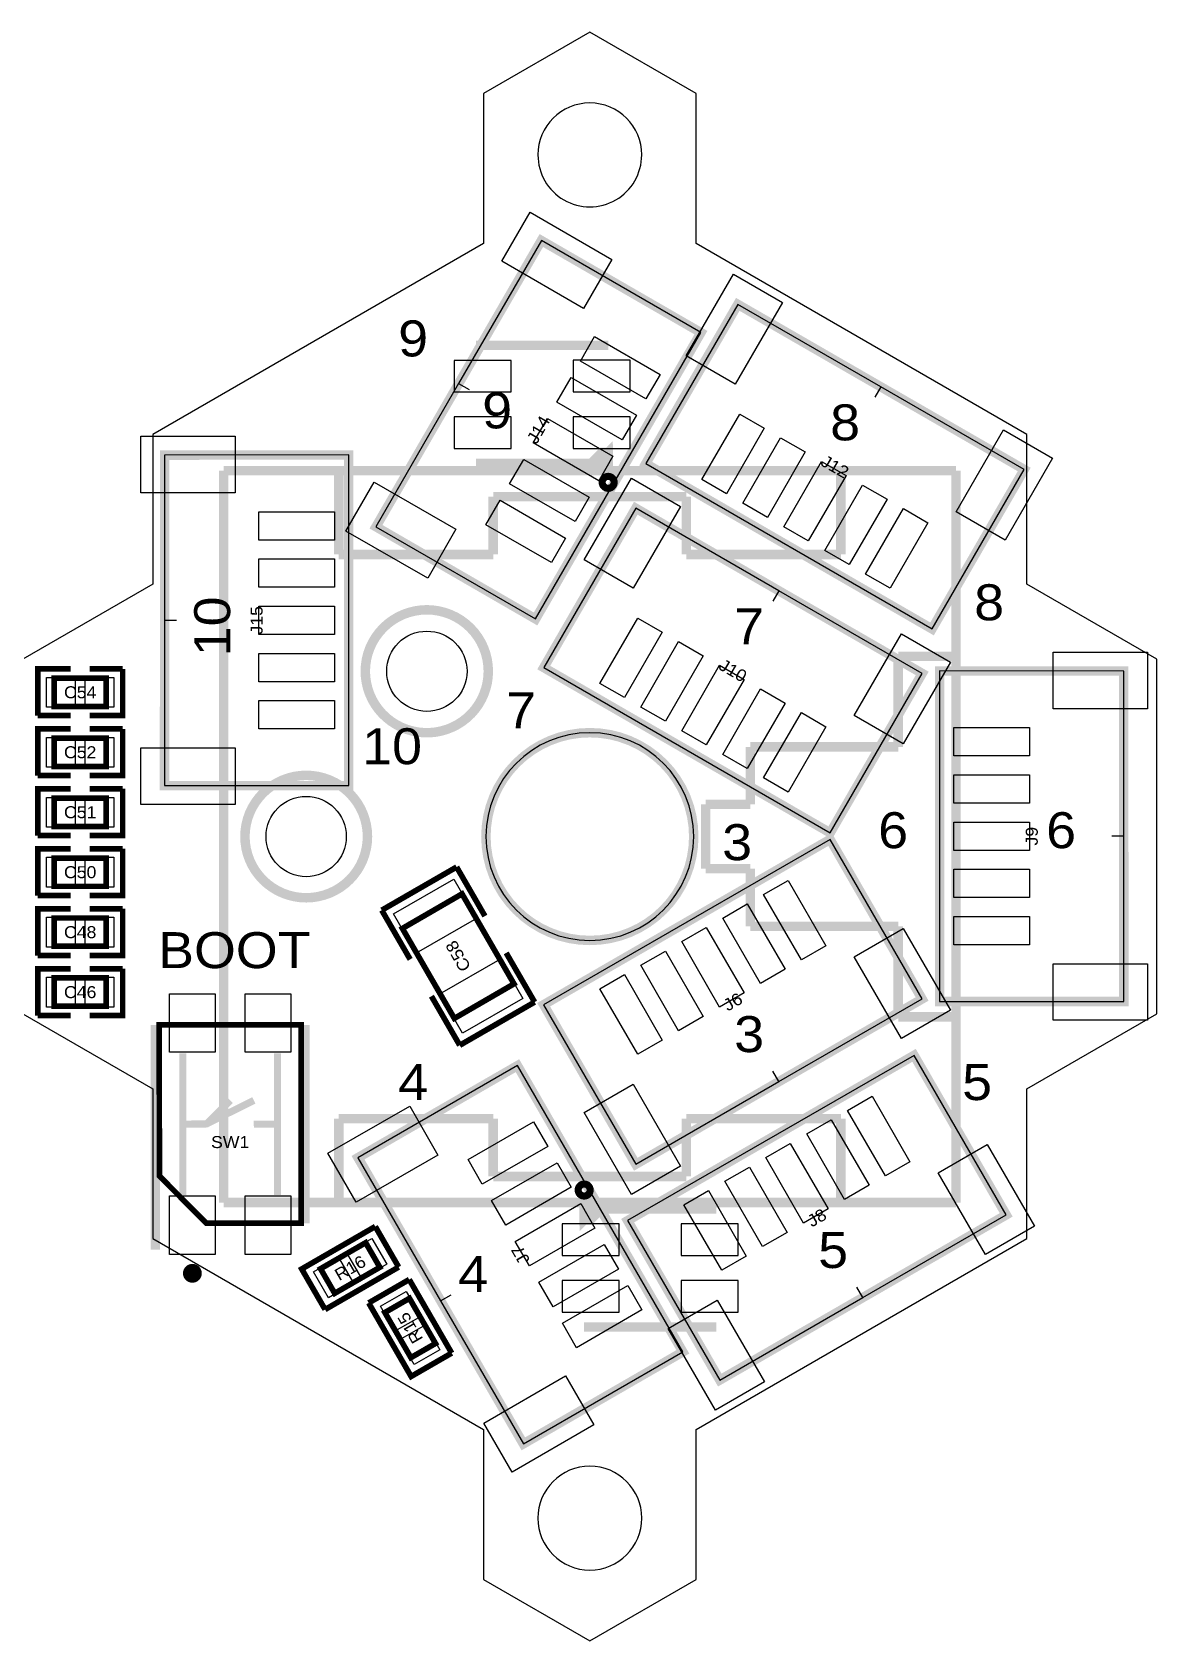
# Model space of a CAD drawing. Extents: x -12 to 37, y -2.6 to 31.5.
# Drawn here: x 13.2 to 37, y -2.6 to 31.47 of the extents above; entities that cross this region are included whole.
import ezdxf
from ezdxf.enums import TextEntityAlignment as Align

# ---------------------------------------------------------------- set-up
doc = ezdxf.new("R2010")
doc.units = 0
for name, color, linetype in [('ASSEMBLY_TOP', 7, 'CONTINUOUS'), ('BOTTOM', 132, 'CONTINUOUS'), ('OUTLINE', 7, 'CONTINUOUS'), ('SILKSCREEN_BOTTOM', 230, 'CONTINUOUS'), ('SILKSCREEN_TOP', 7, 'CONTINUOUS'), ('TOP', 1, 'CONTINUOUS')]:
    doc.layers.add(name, color=color, linetype=linetype)

msp = doc.modelspace()

# ---------------------------------------------------------------- linework, layer by layer
at = {"layer": 'ASSEMBLY_TOP'}
for points in [[(22.22246, 24.02332), (20.4724, 20.9931), (23.8506, 19.03984), (27.35072, 25.10282), (23.97252, 27.05354), (22.22246, 24.02332), (22.44344, 23.89632)], [(31.16072, 23.95474), (28.1305, 25.70226), (26.18232, 22.32914), (32.24276, 18.82902), (34.19348, 22.20468), (31.16072, 23.95474), (31.03372, 23.73376)], [(15.99946, 19.0119), (15.99692, 15.51178), (19.89582, 15.51178), (19.89582, 22.51202), (15.99946, 22.50948), (15.99946, 19.0119), (16.25346, 19.0119)], [(29.00172, 19.63674), (25.9715, 21.38426), (24.02332, 18.01114), (30.0863, 14.51102), (32.03448, 17.88668), (29.00172, 19.63674), (28.87472, 19.41576)], [(36.29914, 14.4399), (36.29914, 17.93748), (32.40278, 17.94002), (32.40278, 10.93978), (36.30168, 10.93978), (36.29914, 14.4399), (36.04514, 14.4399)], [(29.00172, 9.24306), (32.03194, 10.99312), (30.08376, 14.37132), (24.02078, 10.8712), (25.9715, 7.493), (29.00172, 9.24306), (28.87472, 9.46404)], [(21.84146, 4.60248), (23.59152, 1.57226), (26.96718, 3.52044), (23.46706, 9.58088), (20.0914, 7.6327), (21.84146, 4.60248), (22.06244, 4.72948)], [(30.77972, 4.67106), (33.81248, 6.42112), (31.86176, 9.79932), (25.79878, 6.2992), (27.7495, 2.92354), (30.77972, 4.67106), (30.65272, 4.89204)]]:
    msp.add_lwpolyline(points, dxfattribs=at)
for points, const_width in [([(14.76248, 17.78762), (14.76248, 17.18818), (13.66012, 17.18818), (13.66012, 17.78762), (14.76248, 17.78762)], 0.11938), ([(14.76248, 16.51762), (14.76248, 15.91818), (13.66012, 15.91818), (13.66012, 16.51762), (14.76248, 16.51762)], 0.11938), ([(14.76248, 15.24762), (14.76248, 14.64818), (13.66012, 14.64818), (13.66012, 15.24762), (14.76248, 15.24762)], 0.11938), ([(14.76248, 13.97762), (14.76248, 13.37818), (13.66012, 13.37818), (13.66012, 13.97762), (14.76248, 13.97762)], 0.11938), ([(23.3934, 11.31316), (22.13102, 10.58164), (21.0312, 12.48664), (22.29358, 13.21816), (23.3934, 11.31316)], 0.11938), ([(14.76248, 12.70762), (14.76248, 12.10818), (13.66012, 12.10818), (13.66012, 12.70762), (14.76248, 12.70762)], 0.11938), ([(14.76248, 11.43762), (14.76248, 10.83818), (13.66012, 10.83818), (13.66012, 11.43762), (14.76248, 11.43762)], 0.11938), ([(18.88744, 6.24332), (16.88592, 6.24332), (15.8877, 7.24408), (15.88516, 10.44448), (18.88744, 10.44448), (18.88744, 6.24332)], 0.11938), ([(16.38554, 9.84504), (16.38554, 6.84276)], 0.14986), ([(18.38706, 9.84504), (18.38706, 6.84276)], 0.14986), ([(16.38554, 8.3439), (16.88592, 8.34644), (17.38884, 8.84428)], 0.14986), ([(17.88668, 8.34136), (18.38706, 8.3439)], 0.14986), ([(19.59864, 4.75996), (19.29892, 5.28066), (20.25396, 5.83184), (20.55368, 5.31114), (19.59864, 4.75996)], 0.11938), ([(21.73224, 3.69824), (21.21154, 3.39852), (20.66036, 4.35356), (21.18106, 4.65328), (21.73224, 3.69824)], 0.11938)]:
    msp.add_lwpolyline(points, dxfattribs=dict(at, const_width=const_width))
at = {"layer": 'BOTTOM'}
for points in [[(23.33498, 23.84806), (23.33498, 24.51608), (22.12594, 24.51608), (22.12594, 23.84806)], [(24.64562, 24.51735), (24.64562, 23.84933), (25.85466, 23.84933), (25.85466, 24.51735)], [(23.33498, 22.64918), (23.33498, 23.3172), (22.12594, 23.3172), (22.12594, 22.64918)], [(24.64562, 23.31847), (24.64562, 22.65045), (25.85466, 22.65045), (25.85466, 23.31847)], [(25.62098, 5.56006), (25.62098, 6.22808), (24.41194, 6.22808), (24.41194, 5.56006)], [(26.93162, 6.22935), (26.93162, 5.56133), (28.14066, 5.56133), (28.14066, 6.22935)], [(25.62098, 4.36118), (25.62098, 5.0292), (24.41194, 5.0292), (24.41194, 4.36118)], [(26.93162, 5.03047), (26.93162, 4.36245), (28.14066, 4.36245), (28.14066, 5.03047)]]:
    msp.add_lwpolyline(points, close=True, dxfattribs=at)
for centre in [(21.54936, 17.9324), (18.99412, 14.43228)]:
    msp.add_circle(centre, 0.84963, dxfattribs=at)
at = {"layer": 'OUTLINE'}
msp.add_lwpolyline([(12.99972, 10.6807), (15.748, 9.0932), (15.748, 5.9182), (22.74824, 1.87706), (22.74824, -1.30048), (24.99868, -2.59842), (27.24912, -1.30048), (27.24912, 1.87706), (34.24936, 5.9182), (34.24936, 9.0932), (37.00018, 10.6807), (37.00018, 18.1864), (34.24936, 19.7739), (34.24936, 22.9489), (27.24912, 26.99004), (27.24912, 30.16504), (24.99868, 31.46552), (22.74824, 30.16504), (22.74824, 26.99004), (15.748, 22.9489), (15.748, 19.7739), (12.99972, 18.1864)], dxfattribs=at)
for points in [[(26.0985, 28.8671, 1), (23.89946, 28.867001, 1)], [(27.19832, 14.43228, 1), (22.79904, 14.43228, 1)], [(26.0985, 0, 1), (23.89946, -0.000926, 1)]]:
    msp.add_lwpolyline(points, format="xyb", close=True, dxfattribs=at)
at = {"layer": 'SILKSCREEN_BOTTOM', "const_width": 0.20066}
for points in [[(25.38984, 24.83358), (22.59076, 24.83358)], [(22.59076, 22.33422), (25.38984, 22.33422), (25.3873, 22.5679), (25.1333, 22.3139), (25.0063, 22.3139), (25.2603, 22.5679), (25.3873, 22.5679)], [(32.74822, 22.18182), (17.24914, 22.18182)], [(17.24914, 6.68274), (17.24914, 22.18182)], [(19.685, 22.18182), (19.685, 20.40636)], [(30.31236, 20.40636), (30.31236, 22.18182)], [(32.74822, 22.18182), (32.74822, 6.68274)], [(25.82164, 21.63064), (22.95398, 21.63064)], [(22.95398, 21.63064), (22.95398, 20.40636)], [(25.82164, 21.63064), (27.04338, 21.63064)], [(27.04338, 21.63064), (27.04338, 20.40636)], [(22.95398, 20.40636), (19.685, 20.40636)], [(27.04338, 20.40636), (30.31236, 20.40636)], [(31.52648, 16.3322), (31.52648, 18.2499)], [(31.52648, 18.2499), (32.74822, 18.2499)], [(28.3972, 16.3322), (31.52648, 16.3322)], [(28.3972, 15.113), (28.3972, 16.3322)], [(27.44978, 15.113), (28.3972, 15.113)], [(27.44978, 13.75156), (27.44978, 15.113)], [(27.44978, 13.75156), (28.3972, 13.75156)], [(28.3972, 12.53236), (28.3972, 13.75156)], [(28.3972, 12.53236), (31.52648, 12.53236)], [(31.52648, 10.61466), (31.52648, 12.53236)], [(31.52648, 10.61466), (32.74822, 10.61466)], [(22.95398, 8.4582), (19.685, 8.4582)], [(19.685, 6.68274), (19.685, 8.4582)], [(22.95398, 7.23392), (22.95398, 8.4582)], [(27.04338, 8.4582), (30.31236, 8.4582)], [(27.04338, 7.23392), (27.04338, 8.4582)], [(30.31236, 6.68274), (30.31236, 8.4582)], [(25.82164, 7.23392), (22.95398, 7.23392)], [(25.82164, 7.23392), (27.04338, 7.23392)], [(17.24914, 6.68274), (32.74822, 6.68274)], [(27.67584, 6.54558), (24.87676, 6.54558), (24.8793, 6.3119), (25.1333, 6.5659), (25.2603, 6.5659), (25.0063, 6.3119), (24.8793, 6.3119)], [(24.87676, 4.04622), (27.67584, 4.04622)]]:
    msp.add_lwpolyline(points, dxfattribs=at)
at = {"layer": 'SILKSCREEN_BOTTOM'}
for points, const_width in [([(25.5143, 21.9329, 1), (25.2603, 21.9329, 1), (25.5143, 21.9329)], 0.14986), ([(22.84984, 17.9324, 0.999908), (20.24634, 17.9324, 1.000092), (22.84984, 17.9324)], 0.20066), ([(27.19832, 14.43228, 1), (22.79904, 14.43228, 1), (27.19832, 14.43228)], 0.20066), ([(20.29206, 14.43228, 1), (17.69872, 14.43228, 1), (20.29206, 14.43228)], 0.20066), ([(25.0063, 6.9469, 1), (24.7523, 6.9469, 1), (25.0063, 6.9469)], 0.14986)]:
    msp.add_lwpolyline(points, format="xyb", dxfattribs=dict(at, const_width=const_width))
at = {"layer": 'SILKSCREEN_TOP'}
for points, const_width in [([(20.4724, 20.9931), (23.8506, 19.03984), (27.35072, 25.10282), (23.97252, 27.05354), (20.4724, 20.9931)], 0.20066), ([(28.1305, 25.70226), (26.18232, 22.32914), (32.24276, 18.82902), (34.19348, 22.20468), (28.1305, 25.70226)], 0.20066), ([(15.99692, 15.51178), (19.89582, 15.51178), (19.89582, 22.51202), (15.99946, 22.50948), (15.99692, 15.51178)], 0.20066), ([(25.9715, 21.38426), (24.02332, 18.01114), (30.0863, 14.51102), (32.03448, 17.88668), (25.9715, 21.38426)], 0.20066), ([(14.01064, 17.9832), (13.31214, 17.9832), (13.31214, 16.9926)], 0.11938), ([(14.41196, 16.9926), (15.11046, 16.9926), (15.11046, 17.9832)], 0.11938), ([(14.41196, 17.9832), (15.11046, 17.9832)], 0.11938), ([(36.29914, 17.93748), (32.40278, 17.94002), (32.40278, 10.93978), (36.30168, 10.93978), (36.29914, 17.93748)], 0.20066), ([(14.01064, 16.9926), (13.31214, 16.9926)], 0.11938), ([(14.01064, 16.7132), (13.31214, 16.7132), (13.31214, 15.7226)], 0.11938), ([(14.41196, 15.7226), (15.11046, 15.7226), (15.11046, 16.7132)], 0.11938), ([(14.41196, 16.7132), (15.11046, 16.7132)], 0.11938), ([(14.01064, 15.7226), (13.31214, 15.7226)], 0.11938), ([(14.01064, 15.4432), (13.31214, 15.4432), (13.31214, 14.4526)], 0.11938), ([(14.41196, 14.4526), (15.11046, 14.4526), (15.11046, 15.4432)], 0.11938), ([(14.41196, 15.4432), (15.11046, 15.4432)], 0.11938), ([(14.01064, 14.4526), (13.31214, 14.4526)], 0.11938), ([(32.03194, 10.99312), (30.08376, 14.37132), (24.02078, 10.8712), (25.9715, 7.493), (32.03194, 10.99312)], 0.20066), ([(14.01064, 14.1732), (13.31214, 14.1732), (13.31214, 13.1826)], 0.11938), ([(14.41196, 13.1826), (15.11046, 13.1826), (15.11046, 14.1732)], 0.11938), ([(14.41196, 14.1732), (15.11046, 14.1732)], 0.11938), ([(20.59432, 12.87272), (22.17928, 13.78712)], 0.11938), ([(22.17928, 13.78712), (22.77872, 12.74826)], 0.11938), ([(14.01064, 13.1826), (13.31214, 13.1826)], 0.11938), ([(14.01064, 12.9032), (13.31214, 12.9032), (13.31214, 11.9126)], 0.11938), ([(14.41196, 11.9126), (15.11046, 11.9126), (15.11046, 12.9032)], 0.11938), ([(14.41196, 12.9032), (15.11046, 12.9032)], 0.11938), ([(20.59432, 12.87272), (21.1963, 11.83132)], 0.11938), ([(14.01064, 11.9126), (13.31214, 11.9126)], 0.11938), ([(23.83028, 10.92708), (23.2283, 11.96848)], 0.11938), ([(14.01064, 11.6332), (13.31214, 11.6332), (13.31214, 10.6426)], 0.11938), ([(14.41196, 10.6426), (15.11046, 10.6426), (15.11046, 11.6332)], 0.11938), ([(14.41196, 11.6332), (15.11046, 11.6332)], 0.11938), ([(22.24532, 10.01268), (21.64588, 11.05154)], 0.11938), ([(23.83028, 10.92708), (22.24532, 10.01268)], 0.11938), ([(14.01064, 10.6426), (13.31214, 10.6426)], 0.11938), ([(15.80134, 5.68452), (15.80134, 10.44448)], 0.20066), ([(18.97126, 6.24332), (18.97126, 10.44448)], 0.20066), ([(16.38554, 9.84504), (16.38554, 6.84276)], 0.14986), ([(18.38706, 9.84504), (18.38706, 6.84276)], 0.14986), ([(33.81248, 6.42112), (31.86176, 9.79932), (25.79878, 6.2992), (27.7495, 2.92354), (33.81248, 6.42112)], 0.20066), ([(23.59152, 1.57226), (26.96718, 3.52044), (23.46706, 9.58088), (20.0914, 7.6327), (23.59152, 1.57226)], 0.20066), ([(16.38554, 8.3439), (16.88592, 8.34644), (17.88668, 8.84428)], 0.14986), ([(18.38706, 8.3439), (17.88668, 8.34136)], 0.14986), ([(20.45716, 6.17474), (18.90014, 5.27558), (19.39544, 4.41706)], 0.11938), ([(20.95246, 5.31622), (20.45716, 6.17474)], 0.11938), ([(20.95246, 5.31622), (19.39544, 4.41706)], 0.11938), ([(21.17598, 5.05206), (20.31746, 4.55676)], 0.11938), ([(21.17598, 5.05206), (22.07514, 3.49504)], 0.11938), ([(20.31746, 4.55676), (21.21662, 2.99974), (22.07514, 3.49504)], 0.11938)]:
    msp.add_lwpolyline(points, dxfattribs=dict(at, const_width=const_width))
at = {"layer": 'SILKSCREEN_TOP', "const_width": 0.20066}
msp.add_lwpolyline([(16.68526, 5.18414, 0.99758), (16.48714, 5.18414, 1.002426), (16.68526, 5.18414)], format="xyb", dxfattribs=at)
at = {"layer": 'TOP'}
for points in [[(24.866044, 25.615565), (23.134876, 26.615055), (23.734316, 27.653315), (25.465484, 26.653825)], [(27.037965, 24.610616), (28.037455, 26.341784), (29.075715, 25.742344), (28.076225, 24.011176)], [(26.186887, 23.698985), (24.801073, 24.499085), (25.100793, 25.018215), (26.486607, 24.218115)], [(25.686507, 22.832845), (24.300693, 23.632945), (24.600413, 24.152075), (25.986227, 23.351975)], [(25.186127, 21.966705), (23.800313, 22.766805), (24.100033, 23.285935), (25.485847, 22.485835)], [(27.371825, 21.991833), (28.171925, 23.377647), (28.691055, 23.077927), (27.890955, 21.692113)], [(17.49171, 21.71192), (15.49273, 21.71192), (15.49273, 22.9108), (17.49171, 22.9108)], [(28.237965, 21.491453), (29.038065, 22.877267), (29.557195, 22.577547), (28.757095, 21.191733)], [(32.752965, 21.311156), (33.752455, 23.042324), (34.790715, 22.442884), (33.791225, 20.711716)], [(24.685747, 21.100565), (23.299933, 21.900665), (23.599653, 22.419795), (24.985467, 21.619695)], [(29.104105, 20.991073), (29.904205, 22.376887), (30.423335, 22.077167), (29.623235, 20.691353)], [(21.566584, 19.900565), (19.835416, 20.900055), (20.434856, 21.938315), (22.166024, 20.938825)], [(24.878965, 20.292616), (25.878455, 22.023784), (26.916715, 21.424344), (25.917225, 19.693176)], [(29.970245, 20.490693), (30.770345, 21.876507), (31.289475, 21.576787), (30.489375, 20.190973)], [(24.185367, 20.234425), (22.799553, 21.034525), (23.099273, 21.553655), (24.485087, 20.753555)], [(19.59356, 20.71116), (17.99336, 20.71116), (17.99336, 21.3106), (19.59356, 21.3106)], [(30.836385, 19.990313), (31.636485, 21.376127), (32.155615, 21.076407), (31.355515, 19.690593)], [(19.59356, 19.71294), (17.99336, 19.71294), (17.99336, 20.31238), (19.59356, 20.31238)], [(19.59356, 18.71218), (17.99336, 18.71218), (17.99336, 19.31162), (19.59356, 19.31162)], [(25.212825, 17.673833), (26.012925, 19.059647), (26.532055, 18.759927), (25.731955, 17.374113)], [(26.078965, 17.173453), (26.879065, 18.559267), (27.398195, 18.259547), (26.598095, 16.873733)], [(30.593965, 16.993156), (31.593455, 18.724324), (32.631715, 18.124884), (31.632225, 16.393716)], [(19.59356, 17.71142), (17.99336, 17.71142), (17.99336, 18.31086), (19.59356, 18.31086)], [(26.945105, 16.673073), (27.745205, 18.058887), (28.264335, 17.759167), (27.464235, 16.373353)], [(34.80689, 18.3388), (36.80587, 18.3388), (36.80587, 17.13992), (34.80689, 17.13992)], [(14.10716, 17.80286), (14.10716, 17.17294), (13.49756, 17.17294), (13.49756, 17.80286)], [(14.92504, 17.80286), (14.92504, 17.17294), (14.31544, 17.17294), (14.31544, 17.80286)], [(27.811245, 16.172693), (28.611345, 17.558507), (29.130475, 17.258787), (28.330375, 15.872973)], [(19.59356, 16.7132), (17.99336, 16.7132), (17.99336, 17.31264), (19.59356, 17.31264)], [(28.677385, 15.672313), (29.477485, 17.058127), (29.996615, 16.758407), (29.196515, 15.372593)], [(32.70504, 16.7386), (34.30524, 16.7386), (34.30524, 16.13916), (32.70504, 16.13916)], [(14.10716, 16.53286), (14.10716, 15.90294), (13.49756, 15.90294), (13.49756, 16.53286)], [(14.92504, 16.53286), (14.92504, 15.90294), (14.31544, 15.90294), (14.31544, 16.53286)], [(17.49171, 15.113), (15.49273, 15.113), (15.49273, 16.31188), (17.49171, 16.31188)], [(32.70504, 15.74038), (34.30524, 15.74038), (34.30524, 15.14094), (32.70504, 15.14094)], [(14.10716, 15.26286), (14.10716, 14.63294), (13.49756, 14.63294), (13.49756, 15.26286)], [(14.92504, 15.26286), (14.92504, 14.63294), (14.31544, 14.63294), (14.31544, 15.26286)], [(32.70504, 14.73962), (34.30524, 14.73962), (34.30524, 14.14018), (32.70504, 14.14018)], [(14.10716, 13.99286), (14.10716, 13.36294), (13.49756, 13.36294), (13.49756, 13.99286)], [(14.92504, 13.99286), (14.92504, 13.36294), (14.31544, 13.36294), (14.31544, 13.99286)], [(32.70504, 13.73886), (34.30524, 13.73886), (34.30524, 13.13942), (32.70504, 13.13942)], [(22.598924, 12.700181), (21.325296, 11.964851), (20.845236, 12.796339), (22.118864, 13.531669)], [(29.196515, 13.504667), (29.996615, 12.118853), (29.477485, 11.819133), (28.677385, 13.204947)], [(28.330375, 13.006827), (29.130475, 11.621013), (28.611345, 11.321293), (27.811245, 12.707107)], [(14.10716, 12.72286), (14.10716, 12.09294), (13.49756, 12.09294), (13.49756, 12.72286)], [(14.92504, 12.72286), (14.92504, 12.09294), (14.31544, 12.09294), (14.31544, 12.72286)], [(32.70504, 12.74064), (34.30524, 12.74064), (34.30524, 12.1412), (32.70504, 12.1412)], [(27.464235, 12.506447), (28.264335, 11.120633), (27.745205, 10.820913), (26.945105, 12.206727)], [(31.632225, 12.486084), (32.631715, 10.754916), (31.593455, 10.155476), (30.593965, 11.886644)], [(26.598095, 12.006067), (27.398195, 10.620253), (26.879065, 10.320533), (26.078965, 11.706347)], [(23.579364, 11.003461), (22.305736, 10.268131), (21.825676, 11.099619), (23.099304, 11.834949)], [(34.80689, 11.73988), (36.80587, 11.73988), (36.80587, 10.541), (34.80689, 10.541)], [(14.10716, 11.45286), (14.10716, 10.82294), (13.49756, 10.82294), (13.49756, 11.45286)], [(14.92504, 11.45286), (14.92504, 10.82294), (14.31544, 10.82294), (14.31544, 11.45286)], [(25.731955, 11.508227), (26.532055, 10.122413), (26.012925, 9.822693), (25.212825, 11.208507)], [(17.07134, 9.86536), (16.10106, 9.86536), (16.10106, 11.10488), (17.07134, 11.10488)], [(18.67154, 9.86536), (17.70126, 9.86536), (17.70126, 11.10488), (18.67154, 11.10488)], [(25.917225, 9.186624), (26.916715, 7.455456), (25.878455, 6.856016), (24.878965, 8.587184)], [(30.974515, 8.932667), (31.774615, 7.546853), (31.255485, 7.247133), (30.455385, 8.632947)], [(21.785024, 7.686975), (20.053856, 6.687485), (19.454416, 7.725745), (21.185584, 8.725235)], [(24.106627, 7.872245), (22.720813, 7.072145), (22.421093, 7.591275), (23.806907, 8.391375)], [(30.108375, 8.434827), (30.908475, 7.049013), (30.389345, 6.749293), (29.589245, 8.135107)], [(29.242235, 7.934447), (30.042335, 6.548633), (29.523205, 6.248913), (28.723105, 7.634727)], [(33.410225, 7.914084), (34.409715, 6.182916), (33.371455, 5.583476), (32.371965, 7.314644)], [(24.604467, 7.006105), (23.218653, 6.206005), (22.918933, 6.725135), (24.304747, 7.525235)], [(28.376095, 7.434067), (29.176195, 6.048253), (28.657065, 5.748533), (27.856965, 7.134347)], [(17.07134, 5.58292), (16.10106, 5.58292), (16.10106, 6.82244), (17.07134, 6.82244)], [(18.67154, 5.58292), (17.70126, 5.58292), (17.70126, 6.82244), (18.67154, 6.82244)], [(27.509955, 6.936227), (28.310055, 5.550413), (27.790925, 5.250693), (26.990825, 6.636507)], [(25.104847, 6.139965), (23.719033, 5.339865), (23.419313, 5.858995), (24.805127, 6.659095)], [(20.172875, 5.073937), (19.857915, 5.619463), (20.385845, 5.924263), (20.700805, 5.378737)], [(25.605227, 5.273825), (24.219413, 4.473725), (23.919693, 4.992855), (25.305507, 5.792955)], [(19.466755, 4.667537), (19.151795, 5.213063), (19.679725, 5.517863), (19.994685, 4.972337)], [(21.418263, 4.272475), (20.872737, 3.957515), (20.567937, 4.485445), (21.113463, 4.800405)], [(26.103067, 4.407685), (24.717253, 3.607585), (24.417533, 4.126715), (25.803347, 4.926815)], [(27.695225, 4.614624), (28.694715, 2.883456), (27.656455, 2.284016), (26.656965, 4.015184)], [(21.824663, 3.566355), (21.279137, 3.251395), (20.974337, 3.779325), (21.519863, 4.094285)], [(25.084484, 1.971975), (23.353316, 0.972485), (22.753876, 2.010745), (24.485044, 3.010235)]]:
    msp.add_lwpolyline(points, close=True, dxfattribs=at)
for centre in [(21.54936, 17.9324), (18.99412, 14.43228)]:
    msp.add_circle(centre, 0.84963, dxfattribs=at)

# ---------------------------------------------------------------- texts
at = {"layer": 'SILKSCREEN_TOP', "width": 1.116667}
for s, p in [('9', (20.9423, 24.5999)), ('9', (22.7203, 23.0759)), ('8', (30.0863, 22.8219)), ('8', (33.1343, 19.0119)), ('7', (28.0543, 18.5039)), ('7', (23.2283, 16.7259)), ('10', (20.1803, 15.9639)), ('3', (27.8003, 13.9319)), ('6', (31.1023, 14.1859)), ('6', (34.6583, 14.1859)), ('BOOT', (15.8623, 11.6459)), ('3', (28.0543, 9.8679)), ('4', (20.9423, 8.8519)), ('5', (32.8803, 8.8519)), ('5', (29.8323, 5.2959)), ('4', (22.2123, 4.7879))]:
    msp.add_text(s, height=0.762, dxfattribs=at).set_placement(p)
at = {"layer": 'SILKSCREEN_TOP', "width": 1.1}
for s, rotation, p in [('J14', 60, (24.02078, 22.98446)), ('J12', 330, (30.1244, 22.15642)), ('J15', 90, (18.0721, 19.0119)), ('J10', 330, (27.9654, 17.83842)), ('J9', 90, (34.4805, 14.4399)), ('C58', 120, (22.32152, 11.9634)), ('J6', 30, (28.08986, 10.82294)), ('J8', 30, (29.86786, 6.25094)), ('R16', 30, (19.9898, 5.18668)), ('J7', 120, (23.63978, 5.6388)), ('R15', 120, (21.30552, 4.0894))]:
    msp.add_text(s, height=0.254, rotation=rotation, dxfattribs=at).set_placement(p, align=Align.CENTER)
at = {"layer": 'SILKSCREEN_TOP', "width": 1.116667}
msp.add_text('10', height=0.762, rotation=90, dxfattribs=at).set_placement((17.3863, 18.2499))
at = {"layer": 'SILKSCREEN_TOP', "width": 1.1}
for s, p in [('C54', (14.2113, 17.3609)), ('C52', (14.2113, 16.0909)), ('C51', (14.2113, 14.8209)), ('C50', (14.2113, 13.5509)), ('C48', (14.2113, 12.2809)), ('C46', (14.2113, 11.0109)), ('SW1', (17.3863, 7.8359))]:
    msp.add_text(s, height=0.254, dxfattribs=at).set_placement(p, align=Align.CENTER)

doc.saveas('drawing.dxf')
